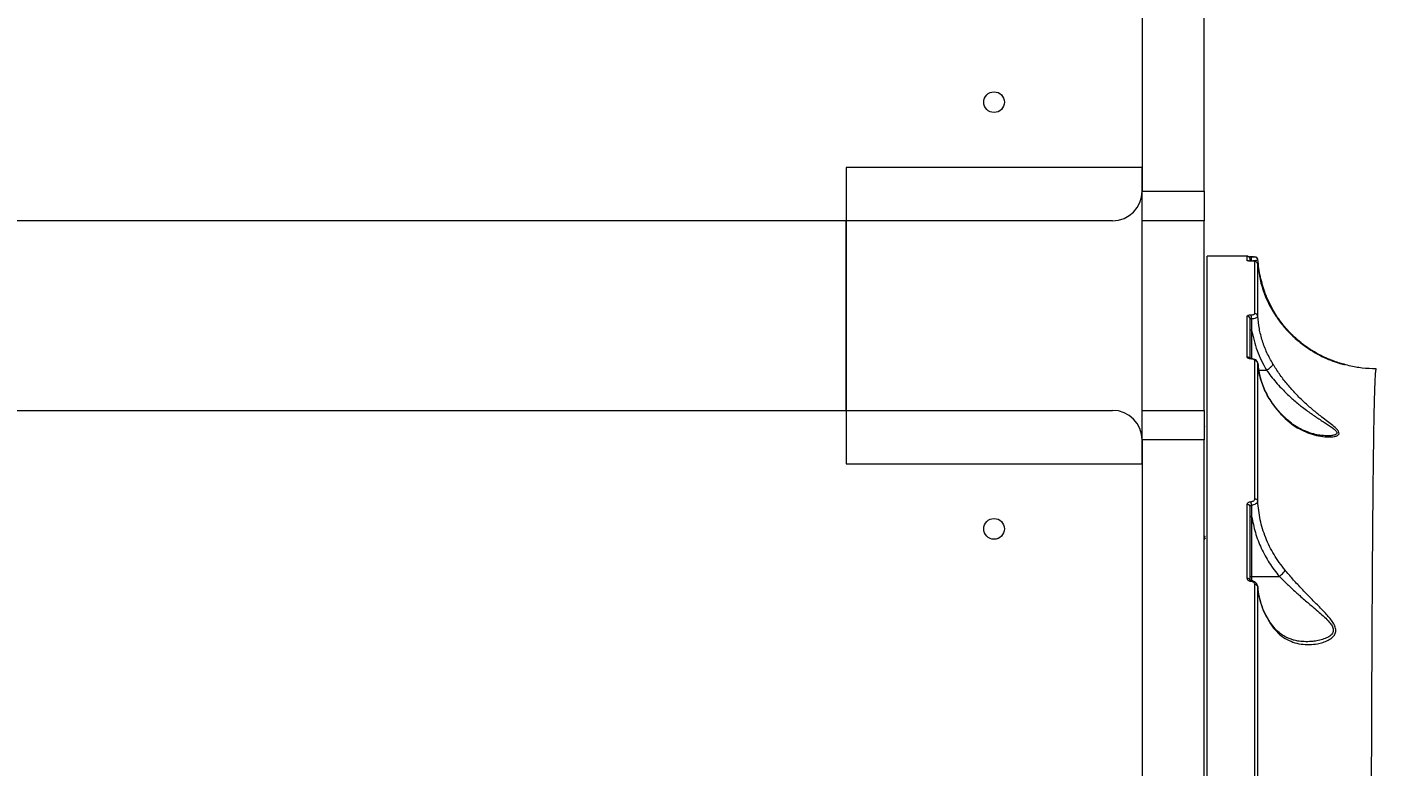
# Model space of a CAD drawing. Header units: millimetres. Extents: x -6234 to 7498, y -6127 to 5103.
# Drawn here: x 2479.4 to 2935, y -1211.9 to -962.1 of the extents above; entities that cross this region are included whole.
import ezdxf

# ---------------------------------------------------------------- set-up
doc = ezdxf.new("R2010")
doc.units = ezdxf.units.MM
for name, color, linetype in [('DIKOM_ОБЪЕКТ', 7, 'Continuous'), ('DIKOM_РАЗМЕР_ЗОНА', 7, 'Continuous'), ('DIKOM_РАЗМЕР_ОБЪЕКТА', 7, 'Continuous')]:
    doc.layers.add(name, color=color, linetype=linetype)
doc.styles.add('style1', font='arial.ttf', dxfattribs={"width": 0.8})
doc.dimstyles.new('1-50', dxfattribs={"dimtxt": 300, "dimasz": 200, "dimexe": 100, "dimexo": 0, "dimgap": 100, "dimtad": 1, "dimtxsty": 'style1', "dimcen": 200, "dimclrd": 7, "dimclre": 7, "dimclrt": 7, "dimadec": 1, "dimazin": 2, "dimtfac": 1, "dimtmove": 0, "dimatfit": 2, "dimfxl": 0, "dimlwd": 25, "dimlwe": 18, "dimarcsym": 0})

# ---------------------------------------------------------------- blocks, each defined once
blk = doc.blocks.new('*D10')
at = {"layer": 'Defpoints', "color": 0, "transparency": 16777216}
for p in [(5627.97, 903.07), (-3229.39, -1461.51), (5627.97, -5097.58)]:
    blk.add_point(p, dxfattribs=at)
at = {"layer": 'DIKOM_РАЗМЕР_ОБЪЕКТА', "color": 7, "lineweight": 18, "transparency": 16777216}
for p, q in [((5627.97, 903.07), (5627.97, -5197.58)), ((-3229.39, -1461.51), (-3229.39, -5197.58))]:
    blk.add_line(p, q, dxfattribs=at)
at = {"layer": 'DIKOM_РАЗМЕР_ОБЪЕКТА', "color": 7, "lineweight": 25, "transparency": 16777216}
blk.add_line((-3029.39, -5097.58), (5427.97, -5097.58), dxfattribs=at)
at = {"layer": 'DIKOM_РАЗМЕР_ОБЪЕКТА', "color": 7, "transparency": 16777216}
for points in [[(-3029.39, -5064.25), (-3029.39, -5130.92), (-3229.39, -5097.58)], [(5427.97, -5064.25), (5427.97, -5130.92), (5627.97, -5097.58)]]:
    blk.add_solid(points, dxfattribs=at)
at = {"layer": 'DIKOM_РАЗМЕР_ОБЪЕКТА', "color": 7, "lineweight": 40, "transparency": 16777216, "insert": (1488.3, -4844.41), "char_height": 300, "attachment_point": 5, "style": 'style1'}
blk.add_mtext('8850', dxfattribs=at)
blk = doc.blocks.new('*D13')
at = {"layer": 'Defpoints', "color": 0, "transparency": 16777216}
for p in [(7498.07, 1778.2), (-5229.39, -1831.36), (7498.07, -6026.74)]:
    blk.add_point(p, dxfattribs=at)
at = {"layer": 'DIKOM_РАЗМЕР_ЗОНА', "color": 7, "lineweight": 18, "transparency": 16777216}
for p, q in [((7498.07, 1778.2), (7498.07, -6126.74)), ((-5229.39, -1831.36), (-5229.39, -6126.74))]:
    blk.add_line(p, q, dxfattribs=at)
at = {"layer": 'DIKOM_РАЗМЕР_ЗОНА', "color": 7, "lineweight": 25, "transparency": 16777216}
blk.add_line((-5029.39, -6026.74), (7298.07, -6026.74), dxfattribs=at)
at = {"layer": 'DIKOM_РАЗМЕР_ЗОНА', "color": 7, "transparency": 16777216}
for points in [[(-5029.39, -5993.4), (-5029.39, -6060.07), (-5229.39, -6026.74)], [(7298.07, -5993.4), (7298.07, -6060.07), (7498.07, -6026.74)]]:
    blk.add_solid(points, dxfattribs=at)
at = {"layer": 'DIKOM_РАЗМЕР_ЗОНА', "color": 7, "transparency": 16777216, "insert": (1560.69, -5773.56), "char_height": 300, "attachment_point": 5, "style": 'style1'}
blk.add_mtext('12750', dxfattribs=at)

msp = doc.modelspace()

# ---------------------------------------------------------------- linework, layer by layer
at = {"layer": 'DIKOM_ОБЪЕКТ', "color": 7, "linetype": 'Continuous', "lineweight": 15}
for p, q in [((2877.011, -1017.506), (2877.011, -219.506)), ((2856.011, -807.506), (2856.011, -1017.506)), ((2856.011, -1009.506), (2756.011, -1009.506)), ((2756.011, -1009.506), (2756.011, -1109.506)), ((2856.011, -1009.506), (2756.011, -1009.506)), ((2756.011, -1009.506), (2756.011, -1109.506)), ((2856.011, -1109.506), (2856.011, -1009.506)), ((2856.011, -1109.506), (2856.011, -1009.506)), ((2856.011, -1017.506), (2877.011, -1017.506)), ((2856.011, -1101.506), (2856.011, -1017.506)), ((2877.011, -1017.506), (2877.011, -1027.506)), ((2846.011, -1027.506), (1166.011, -1027.506)), ((2756.011, -1091.506), (2756.011, -1027.506)), ((2877.011, -1027.506), (2856.011, -1027.506)), ((2877.011, -1091.506), (2877.011, -1027.506)), ((2891.513, -1039.506), (2878.01, -1039.506)), ((2892.974, -1041.157), (2892.863, -1041.153)), ((2895.049, -1040.693), (2895.122, -1040.636)), ((2897.629, -1052.221), (2897.627, -1052.038)), ((2892.939, -1060.564), (2893.011, -1064.415)), ((2893.011, -1064.415), (2893.011, -1074.097)), ((2910.943, -1069.798), (2910.604, -1069.563)), ((2895.077, -1075.632), (2894.989, -1075.391)), ((2895.457, -1077.921), (2898.008, -1077.921)), ((2898.008, -1077.921), (2898.016, -1077.92)), ((2924.063, -1075.979), (2923.783, -1075.896)), ((1166.011, -1091.506), (2846.011, -1091.506)), ((2856.011, -1091.506), (2877.011, -1091.506)), ((2877.011, -1091.506), (2877.011, -1101.506)), ((2877.058, -1096.99), (2877.073, -1096.976)), ((2877.011, -1101.506), (2856.011, -1101.506)), ((2856.011, -1101.506), (2856.011, -1311.506)), ((2877.011, -1311.506), (2877.011, -1101.506)), ((2918.474, -1100.12), (2918.298, -1100.116)), ((2756.011, -1109.506), (2856.011, -1109.506)), ((2756.011, -1109.506), (2856.011, -1109.506)), ((2892.94, -1123.442), (2893.011, -1127.337)), ((2893.011, -1127.337), (2893.011, -1147.538)), ((2893.011, -1147.538), (2892.885, -1147.543)), ((2893.011, -1147.538), (2902.342, -1147.538)), ((2893.011, -1147.538), (2893.011, -1148.941)), ((2895.06, -1150.987), (2894.968, -1150.649))]:
    msp.add_line(p, q, dxfattribs=at)
at = {"layer": 'DIKOM_ОБЪЕКТ', "color": 7, "linetype": 'Continuous', "lineweight": 15, "flags": 128}
for points in [[(2892.511, -1040.623), (2892.491, -1040.428), (2892.485, -1040.399)], [(2893.011, -1064.415), (2892.913, -1064.419), (2892.819, -1064.429), (2892.733, -1064.445), (2892.657, -1064.467), (2892.595, -1064.493), (2892.549, -1064.524), (2892.52, -1064.557), (2892.511, -1064.591)], [(2877.067, -1096.976), (2877.03, -1097.045), (2877.011, -1097.142)], [(2893.011, -1127.337), (2892.913, -1127.341), (2892.819, -1127.351), (2892.733, -1127.367), (2892.657, -1127.389), (2892.595, -1127.415), (2892.549, -1127.446), (2892.52, -1127.479), (2892.511, -1127.513)]]:
    msp.add_lwpolyline(points, dxfattribs=at)
at = {"layer": 'DIKOM_ОБЪЕКТ', "color": 7, "linetype": 'Continuous', "lineweight": 15}
for centre in [(2806.011, -987.506), (2806.011, -1131.506)]:
    msp.add_circle(centre, 3.5, dxfattribs=at)
for centre, radius, start, end in [((2846.011, -1017.506), 10, 270, 0), ((2891.511, -1041.997), 1.002, 64.0961, 89.9318), ((2890.584, -1040.576), 2.394, 349.72528, 22.41899), ((2894.11, -1042.312), 0.998, 4.07895, 90.01136), ((2894.125, -1040.711), 1, 4.29301, 90.05271), ((2891.534, -1060.695), 0.976, 1.42481, 91.12156), ((2888.749, -1060.358), 4.195, 357.1931, 15.02559), ((2894.107, -1059.808), 0.981, 4.9661, 90.88407), ((2891.529, -1074.54), 1.009, 30.25607, 90.72523), ((2892.91, -1074.16), 0.0985, 117.06164, 175.83269), ((2894.116, -1075.734), 0.966, 6.06338, 91.81992), ((2846.011, -1101.506), 10, 0, 90), ((2891.602, -1124.127), 0.915, 6.94792, 95.2127), ((2886.544, -1123.604), 6.398, 1.45425, 11.77404), ((2894.149, -1122.329), 0.929, 10.09499, 94.57316), ((2877.432, -1134.439), 0.425, 113.16151, 172.16265), ((2877.814, -1134.371), 0.804, 180.77133, 226.25209), ((2878.079, -1134.382), 1.032, 171.48468, 203.86928), ((2891.609, -1149.204), 0.949, 21.84887, 95.42477), ((2893.183, -1149.275), 0.39, 137.91241, 179.05805), ((2894.171, -1151.195), 0.913, 13.15982, 96.22389)]:
    msp.add_arc(centre, radius, start, end, dxfattribs=at)
for points, knots in [([(2878.011, -1458.503), (2878.011, -1450.565), (2878.011, -1434.753), (2878.011, -1411.212), (2878.011, -1388.016), (2878.011, -1365.232), (2878.011, -1342.924), (2878.011, -1321.15), (2878.011, -1299.967), (2878.011, -1279.423), (2878.01, -1259.566), (2878.01, -1240.437), (2878.011, -1222.072), (2878.011, -1204.507), (2878.011, -1187.769), (2878.011, -1171.884), (2878.011, -1156.873), (2878.011, -1142.753), (2878.011, -1129.538), (2878.011, -1117.237), (2878.011, -1105.858), (2878.011, -1097.236), (2878.011, -1090.918), (2878.011, -1086.554), (2878.011, -1082.394), (2878.011, -1078.436), (2878.011, -1074.68), (2878.011, -1071.125), (2878.011, -1066.847), (2878.011, -1062.072), (2878.011, -1057.09), (2878.011, -1052.237), (2878.011, -1047.789), (2878.011, -1044.041), (2878.011, -1041.427), (2878.011, -1039.815), (2878.011, -1039.608), (2878.011, -1039.506)], [0, 0, 0, 0, 0.0361719, 0.0720484, 0.1076293, 0.1429149, 0.177905, 0.2125995, 0.2469987, 0.2811024, 0.3149107, 0.3484234, 0.3816405, 0.4145624, 0.4471888, 0.4795196, 0.511555, 0.5432948, 0.5747393, 0.6058882, 0.6367416, 0.6672995, 0.6814813, 0.6955903, 0.7096263, 0.7235901, 0.7374806, 0.7512987, 0.7650438, 0.7900535, 0.8148185, 0.8393391, 0.8723804, 0.9049672, 0.9370993, 0.9687769, 1, 1, 1, 1]), ([(2892.511, -1040.508), (2892.497, -1040.383), (2892.47, -1040.127), (2892.237, -1039.78), (2891.891, -1039.546), (2891.635, -1039.519), (2891.511, -1039.506)], [0, 0, 0, 0, 0.2443372, 0.4998124, 0.7553996, 1, 1, 1, 1]), ([(2891.512, -1040.995), (2891.512, -1040.43), (2891.511, -1039.551), (2891.511, -1039.627), (2891.511, -1039.654)], [0, 0, 0, 0, 0.6428326, 1, 1, 1, 1]), ([(2892.842, -1041.154), (2892.742, -1041.152), (2892.541, -1041.148), (2892.179, -1041.13), (2891.821, -1041.096), (2891.56, -1041.047), (2891.528, -1041.012), (2891.512, -1040.995)], [0, 0, 0, 0, 0.1241062, 0.2515674, 0.5012671, 0.7509978, 1, 1, 1, 1]), ([(2891.994, -1039.652), (2892.083, -1039.654), (2892.303, -1039.66), (2892.613, -1039.662), (2892.797, -1039.663)], [0, 0, 0, 0, 0.4048159, 1, 1, 1, 1]), ([(2892.832, -1039.683), (2892.785, -1039.683), (2892.693, -1039.684), (2892.569, -1039.686), (2892.465, -1039.692), (2892.382, -1039.702), (2892.325, -1039.719), (2892.29, -1039.734), (2892.292, -1039.754), (2892.292, -1039.761)], [0, 0, 0, 0, 0.1701381, 0.3336964, 0.4912538, 0.6433024, 0.7910028, 0.9355493, 1, 1, 1, 1]), ([(2892.511, -1041.145), (2892.511, -1040.967), (2892.511, -1040.532), (2892.511, -1040.613), (2892.511, -1040.66)], [0, 0, 0, 0, 0.408879, 1, 1, 1, 1]), ([(2892.511, -1040.623), (2892.516, -1040.667), (2892.527, -1040.752), (2892.614, -1040.869), (2892.73, -1040.947), (2892.846, -1040.989), (2892.909, -1040.999), (2892.94, -1041.004)], [0, 0, 0, 0, 0.2828355, 0.5500485, 0.7894231, 0.8978916, 1, 1, 1, 1]), ([(2892.863, -1041.153), (2892.753, -1041.151), (2892.621, -1041.148), (2892.526, -1041.145), (2892.511, -1041.145)], [0, 0, 0, 0, 0.8365864, 1, 1, 1, 1]), ([(2892.797, -1039.663), (2892.983, -1039.665), (2893.356, -1039.667), (2893.784, -1039.678), (2894.069, -1039.693), (2894.106, -1039.705), (2894.124, -1039.711)], [0, 0, 0, 0, 0.2496559, 0.4995698, 0.7495463, 1, 1, 1, 1]), ([(2895.087, -1040.693), (2895.085, -1040.656), (2895.081, -1040.582), (2895.045, -1040.435), (2894.959, -1040.264), (2894.799, -1040.098), (2894.475, -1039.903), (2894.002, -1039.785), (2893.385, -1039.712), (2893.021, -1039.693), (2892.832, -1039.683)], [0, 0, 0, 0, 0.0350127, 0.0711375, 0.1515894, 0.2486286, 0.3650292, 0.6514416, 0.8192404, 1, 1, 1, 1]), ([(2894.11, -1041.314), (2894.095, -1041.296), (2894.066, -1041.26), (2893.819, -1041.21), (2893.476, -1041.177), (2893.13, -1041.16), (2892.937, -1041.156), (2892.842, -1041.154)], [0, 0, 0, 0, 0.2488735, 0.4987086, 0.7484158, 0.8752558, 1, 1, 1, 1]), ([(2892.94, -1041.004), (2893.248, -1040.987), (2893.86, -1040.955), (2894.563, -1040.861), (2894.981, -1040.768), (2895.032, -1040.712), (2895.049, -1040.693)], [0, 0, 0, 0, 0.2917376, 0.5784348, 0.8607045, 1, 1, 1, 1]), ([(2894.092, -1058.827), (2894.093, -1056.668), (2894.096, -1052.381), (2894.1, -1047.494), (2894.105, -1043.66), (2894.108, -1042.092), (2894.11, -1041.314)], [0, 0, 0, 0, 0.2555163, 0.507356, 0.7555174, 1, 1, 1, 1]), ([(2895.085, -1059.723), (2895.086, -1057.609), (2895.089, -1053.388), (2895.094, -1048.519), (2895.1, -1044.633), (2895.104, -1043.039), (2895.106, -1042.241)], [0, 0, 0, 0, 0.25034839, 0.49999729, 0.74964762, 1, 1, 1, 1]), ([(2895.106, -1042.241), (2895.306, -1043.941), (2895.705, -1047.327), (2897.248, -1052.299), (2899.29, -1056.708), (2901.695, -1060.546), (2904.279, -1063.823), (2907.246, -1066.913), (2909.577, -1068.747), (2910.746, -1069.667)], [0, 0, 0, 0, 0.1674713, 0.3335879, 0.5002144, 0.6258407, 0.7503799, 0.8748303, 1, 1, 1, 1]), ([(2897.627, -1052.038), (2897.006, -1050.178), (2895.762, -1046.456), (2895.336, -1042.577), (2895.122, -1040.636)], [0, 0, 0, 0, 0.4994804, 1, 1, 1, 1]), ([(2923.599, -1075.844), (2923.563, -1075.834), (2923.177, -1075.723), (2921.845, -1075.31), (2919.991, -1074.636), (2917.659, -1073.655), (2914.964, -1072.299), (2911.942, -1070.432), (2908.995, -1068.209), (2906.177, -1065.619), (2903.54, -1062.647), (2901.175, -1059.325), (2899.121, -1055.71), (2898.126, -1053.264), (2897.627, -1052.038)], [0, 0, 0, 0, 0.00713008, 0.07571261, 0.14319559, 0.20993351, 0.30981712, 0.40947016, 0.50801784, 0.60676201, 0.70497936, 0.80309878, 0.90124735, 1, 1, 1, 1]), ([(2923.447, -1075.797), (2923.293, -1075.752), (2922.833, -1075.619), (2921.55, -1075.207), (2919.969, -1074.638), (2918.446, -1074.02), (2917.259, -1073.5), (2916.194, -1072.988), (2915.015, -1072.363), (2913.706, -1071.593), (2912.36, -1070.713), (2910.825, -1069.626), (2909.202, -1068.355), (2907.294, -1066.689), (2905.374, -1064.772), (2903.327, -1062.382), (2901.251, -1059.503), (2899.581, -1056.597), (2898.383, -1054.08), (2897.888, -1052.81), (2897.655, -1052.212)], [0, 0, 0, 0, 0.024049, 0.0717752, 0.1393126, 0.187781, 0.2196207, 0.2528321, 0.2920788, 0.3374813, 0.3867449, 0.4332582, 0.4982088, 0.5576258, 0.6342111, 0.707315, 0.7941747, 0.8947046, 0.9504208, 1, 1, 1, 1]), ([(2891.515, -1059.718), (2891.534, -1059.664), (2891.572, -1059.554), (2891.859, -1059.414), (2892.278, -1059.308), (2892.626, -1059.283), (2892.8, -1059.271)], [0, 0, 0, 0, 0.2503754, 0.5000604, 0.7500201, 1, 1, 1, 1]), ([(2891.517, -1073.531), (2891.516, -1070.997), (2891.516, -1065.961), (2891.516, -1061.791), (2891.515, -1059.718)], [0, 0, 0, 0, 0.5032002, 1, 1, 1, 1]), ([(2892.511, -1060.67), (2892.517, -1060.657), (2892.529, -1060.629), (2892.625, -1060.595), (2892.765, -1060.571), (2892.881, -1060.566), (2892.939, -1060.564)], [0, 0, 0, 0, 0.2510216, 0.5011194, 0.7508921, 1, 1, 1, 1]), ([(2892.511, -1074.024), (2892.511, -1071.66), (2892.511, -1066.785), (2892.511, -1062.749), (2892.511, -1060.67)], [0, 0, 0, 0, 0.4850218, 1, 1, 1, 1]), ([(2892.8, -1059.271), (2892.975, -1059.258), (2893.325, -1059.233), (2893.746, -1059.128), (2894.035, -1058.988), (2894.073, -1058.88), (2894.092, -1058.827)], [0, 0, 0, 0, 0.2500049, 0.4999524, 0.7496506, 1, 1, 1, 1]), ([(2892.939, -1060.564), (2893.23, -1060.535), (2893.811, -1060.476), (2894.51, -1060.273), (2894.992, -1060.012), (2895.054, -1059.819), (2895.085, -1059.723)], [0, 0, 0, 0, 0.2500046, 0.4998649, 0.7497351, 1, 1, 1, 1]), ([(2900.189, -1075.876), (2899.489, -1074.623), (2898.083, -1072.108), (2896.582, -1068.085), (2895.505, -1063.946), (2895.225, -1061.13), (2895.085, -1059.723)], [0, 0, 0, 0, 0.2494186, 0.5009155, 0.750584, 1, 1, 1, 1]), ([(2893.011, -1064.415), (2893.516, -1066.765), (2894.53, -1071.479), (2896.847, -1075.77), (2898.008, -1077.921)], [0, 0, 0, 0, 0.4985826, 1, 1, 1, 1]), ([(2910.746, -1069.667), (2911.741, -1070.357), (2913.729, -1071.735), (2916.767, -1073.349), (2919.771, -1074.659), (2922.158, -1075.471), (2923.736, -1075.92), (2924.392, -1076.084), (2924.491, -1076.101), (2924.315, -1076.05), (2923.876, -1075.924), (2923.599, -1075.844)], [0, 0, 0, 0, 0.1653952, 0.3303393, 0.4963416, 0.6649671, 0.7504196, 0.837322, 0.8810744, 0.9250256, 1, 1, 1, 1]), ([(2892.812, -1074.153), (2892.633, -1074.134), (2892.275, -1074.095), (2891.853, -1073.943), (2891.57, -1073.749), (2891.534, -1073.604), (2891.517, -1073.531)], [0, 0, 0, 0, 0.2500022, 0.4999021, 0.7498428, 1, 1, 1, 1]), ([(2892.866, -1074.073), (2892.816, -1074.069), (2892.713, -1074.06), (2892.58, -1074.039), (2892.472, -1074.017), (2892.402, -1074.001), (2892.392, -1074.008), (2892.387, -1074.011)], [0, 0, 0, 0, 0.1815393, 0.3750506, 0.5821818, 0.8020272, 1, 1, 1, 1]), ([(2894.085, -1074.769), (2894.068, -1074.697), (2894.033, -1074.552), (2893.756, -1074.359), (2893.34, -1074.21), (2892.988, -1074.172), (2892.812, -1074.153)], [0, 0, 0, 0, 0.2501495, 0.5000434, 0.7499013, 1, 1, 1, 1]), ([(2895.031, -1075.399), (2894.967, -1075.229), (2894.828, -1074.863), (2894.346, -1074.463), (2893.683, -1074.168), (2893.145, -1074.105), (2892.866, -1074.073)], [0, 0, 0, 0, 0.208026, 0.4481719, 0.7136732, 1, 1, 1, 1]), ([(2894.075, -1121.403), (2894.076, -1117.685), (2894.077, -1110.294), (2894.079, -1100.169), (2894.081, -1090.849), (2894.083, -1082.319), (2894.085, -1077.275), (2894.085, -1074.769)], [0, 0, 0, 0, 0.2049311, 0.4073953, 0.6073967, 0.8049299, 1, 1, 1, 1]), ([(2904.279, -1094.054), (2902.957, -1092.665), (2900.309, -1089.886), (2897.535, -1085.194), (2895.619, -1080.279), (2895.216, -1076.898), (2895.015, -1075.208)], [0, 0, 0, 0, 0.250824, 0.5019492, 0.7510157, 1, 1, 1, 1]), ([(2895.064, -1122.166), (2895.065, -1117.648), (2895.067, -1108.626), (2895.07, -1096.488), (2895.073, -1085.317), (2895.075, -1078.863), (2895.077, -1075.632)], [0, 0, 0, 0, 0.2505291, 0.5002694, 0.7498355, 1, 1, 1, 1]), ([(2895.077, -1075.632), (2895.295, -1077.313), (2895.732, -1080.674), (2897.672, -1085.544), (2900.445, -1090.181), (2903.068, -1092.924), (2904.377, -1094.293)], [0, 0, 0, 0, 0.2493529, 0.4986025, 0.7495964, 1, 1, 1, 1]), ([(2898.016, -1077.92), (2898.207, -1077.813), (2898.663, -1077.557), (2899.231, -1077.142), (2899.675, -1076.745), (2899.967, -1076.418), (2900.162, -1076.11), (2900.18, -1075.954), (2900.189, -1075.876)], [0, 0, 0, 0, 0.1653387, 0.3947727, 0.5333329, 0.6839082, 0.8415141, 1, 1, 1, 1]), ([(2898.016, -1077.92), (2898.513, -1078.614), (2899.513, -1080.008), (2901.213, -1082.07), (2902.856, -1083.88), (2904.427, -1085.472), (2905.85, -1086.82), (2907.344, -1088.148), (2908.792, -1089.36), (2910.334, -1090.578), (2911.859, -1091.723), (2913.447, -1092.851), (2914.972, -1093.892), (2916.485, -1094.89), (2917.964, -1095.849), (2919.371, -1096.772), (2920.442, -1097.526), (2921.133, -1098.107), (2921.536, -1098.533), (2921.763, -1098.926), (2921.772, -1099.275), (2921.56, -1099.562), (2921.177, -1099.776), (2920.661, -1099.936), (2919.871, -1100.073), (2919.123, -1100.141), (2918.559, -1100.123), (2918.474, -1100.12)], [0, 0, 0, 0, 0.0623057, 0.1251884, 0.1892881, 0.2348473, 0.2832576, 0.3284184, 0.3777925, 0.4194609, 0.4717254, 0.5185958, 0.5655616, 0.6127567, 0.6601537, 0.7075062, 0.7547814, 0.7797479, 0.8021682, 0.8263529, 0.8496978, 0.8724824, 0.8972204, 0.9195469, 0.9445167, 0.9917133, 1, 1, 1, 1]), ([(2904.377, -1094.293), (2905.249, -1095.05), (2906.997, -1096.565), (2909.818, -1098.199), (2912.713, -1099.418), (2915.645, -1100.198), (2918.528, -1100.554), (2920.755, -1100.448), (2922.102, -1100.012), (2922.649, -1099.434), (2922.424, -1098.606), (2921.478, -1097.555), (2919.997, -1096.329), (2918.164, -1094.921), (2915.927, -1093.192), (2913.315, -1091.067), (2910.39, -1088.448), (2907.542, -1085.595), (2904.837, -1082.512), (2902.316, -1079.24), (2900.897, -1076.996), (2900.189, -1075.876)], [0, 0, 0, 0, 0.06128, 0.1228455, 0.184223, 0.2462558, 0.3089209, 0.3722212, 0.4044578, 0.4370772, 0.4698361, 0.5023532, 0.5451108, 0.5875205, 0.629568, 0.6917516, 0.7536705, 0.8157417, 0.8771052, 0.9386806, 1, 1, 1, 1]), ([(2935.013, -1077.506), (2933.451, -1077.449), (2930.415, -1077.339), (2926.594, -1076.699), (2924.398, -1076.034), (2923.613, -1075.796)], [0, 0, 0, 0, 0.4052752, 0.7875348, 1, 1, 1, 1]), ([(2935.012, -1077.523), (2935.01, -1077.517), (2934.97, -1077.429), (2934.896, -1077.751), (2934.794, -1078.526), (2934.698, -1079.86), (2934.606, -1081.666), (2934.516, -1083.997), (2934.43, -1086.861), (2934.346, -1090.269), (2934.27, -1093.981), (2934.202, -1097.891), (2934.14, -1101.905), (2934.08, -1106.307), (2934.022, -1111.1), (2933.965, -1116.291), (2933.911, -1121.883), (2933.847, -1129.103), (2933.776, -1138.283), (2933.699, -1149.812), (2933.627, -1162.407), (2933.569, -1174.082), (2933.523, -1184.402), (2933.488, -1193.025), (2933.454, -1201.991), (2933.422, -1211.294), (2933.392, -1220.933), (2933.363, -1230.901), (2933.332, -1242.276), (2933.3, -1255.157), (2933.269, -1269.645), (2933.24, -1284.617), (2933.213, -1300.053), (2933.188, -1317.075), (2933.164, -1335.735), (2933.143, -1356.064), (2933.125, -1376.813), (2933.117, -1390.893), (2933.113, -1397.951)], [0, 0, 0, 0, 0.0018908, 0.0283572, 0.0550229, 0.0805312, 0.1062916, 0.1323041, 0.1585685, 0.1850848, 0.211853, 0.2337724, 0.2558873, 0.2781979, 0.3007044, 0.3234063, 0.346304, 0.3693976, 0.4068356, 0.4447972, 0.4832818, 0.5222901, 0.5448176, 0.5675165, 0.5903862, 0.6134269, 0.6366388, 0.660022, 0.6835767, 0.7147226, 0.7461024, 0.7777161, 0.8095637, 0.8416454, 0.8809143, 0.9203962, 0.9600914, 1, 1, 1, 1]), ([(2904.377, -1094.293), (2904.345, -1094.196), (2904.302, -1094.064), (2904.199, -1093.99), (2904.172, -1093.97)], [0, 0, 0, 0, 0.7363486, 1, 1, 1, 1]), ([(2918.451, -1100.129), (2917.635, -1100.084), (2916.165, -1100.004), (2914.176, -1099.557), (2912.723, -1099.12), (2911.493, -1098.671), (2910.159, -1098.103), (2908.433, -1097.209), (2906.342, -1095.887), (2904.925, -1094.605), (2904.183, -1093.934)], [0, 0, 0, 0, 0.173147, 0.311834, 0.4130921, 0.4801979, 0.5635383, 0.6809002, 0.8330575, 1, 1, 1, 1]), ([(2891.519, -1123.216), (2891.537, -1123.106), (2891.572, -1122.887), (2891.854, -1122.6), (2892.273, -1122.378), (2892.629, -1122.325), (2892.807, -1122.299)], [0, 0, 0, 0, 0.2503723, 0.5003036, 0.7501666, 1, 1, 1, 1]), ([(2891.52, -1148.259), (2891.52, -1143.882), (2891.519, -1135.178), (2891.519, -1127.188), (2891.519, -1123.216)], [0, 0, 0, 0, 0.502923, 1, 1, 1, 1]), ([(2892.511, -1124.016), (2892.516, -1123.948), (2892.527, -1123.814), (2892.617, -1123.634), (2892.735, -1123.519), (2892.849, -1123.461), (2892.91, -1123.448), (2892.94, -1123.442)], [0, 0, 0, 0, 0.27537043, 0.53689085, 0.77752829, 0.89060013, 1, 1, 1, 1]), ([(2892.511, -1148.79), (2892.511, -1144.52), (2892.511, -1135.908), (2892.511, -1128.002), (2892.511, -1124.016)], [0, 0, 0, 0, 0.4958753, 1, 1, 1, 1]), ([(2892.807, -1122.299), (2892.983, -1122.273), (2893.333, -1122.221), (2893.746, -1122.005), (2894.023, -1121.724), (2894.058, -1121.51), (2894.075, -1121.403)], [0, 0, 0, 0, 0.2498108, 0.4997131, 0.7495551, 1, 1, 1, 1]), ([(2892.94, -1123.442), (2893.231, -1123.399), (2893.813, -1123.315), (2894.504, -1123.004), (2894.971, -1122.609), (2895.033, -1122.314), (2895.064, -1122.166)], [0, 0, 0, 0, 0.2524371, 0.5035692, 0.7525213, 1, 1, 1, 1]), ([(2904.279, -1145.408), (2902.978, -1143.707), (2900.376, -1140.302), (2897.618, -1134.537), (2895.692, -1128.466), (2895.273, -1124.266), (2895.064, -1122.166)], [0, 0, 0, 0, 0.2491399, 0.4984914, 0.7492508, 1, 1, 1, 1]), ([(2893.011, -1127.337), (2893.376, -1129.166), (2894.106, -1132.826), (2896.159, -1138.068), (2898.826, -1143.058), (2901.169, -1146.042), (2902.342, -1147.538)], [0, 0, 0, 0, 0.2504663, 0.5013099, 0.7501795, 1, 1, 1, 1]), ([(2877.283, -1134.046), (2877.259, -1134.056), (2877.152, -1134.106), (2877.1, -1134.175), (2877.058, -1134.229)], [0, 0, 0, 0, 0.21516103, 1, 1, 1, 1]), ([(2892.511, -1147.71), (2892.516, -1147.691), (2892.526, -1147.653), (2892.609, -1147.602), (2892.729, -1147.562), (2892.833, -1147.55), (2892.885, -1147.543)], [0, 0, 0, 0, 0.2499789, 0.4999302, 0.7499732, 1, 1, 1, 1]), ([(2899.92, -1164.355), (2900.595, -1165.197), (2901.946, -1166.882), (2904.356, -1168.609), (2906.945, -1169.799), (2909.675, -1170.449), (2912.48, -1170.626), (2914.985, -1170.378), (2917.126, -1169.854), (2918.87, -1169.162), (2920.282, -1168.253), (2921.219, -1167.125), (2921.556, -1165.831), (2921.204, -1164.357), (2920.064, -1162.391), (2917.991, -1160.002), (2915.234, -1157.181), (2912.398, -1154.324), (2909.584, -1151.404), (2906.834, -1148.419), (2905.127, -1146.408), (2904.279, -1145.408)], [0, 0, 0, 0, 0.0610322, 0.1220802, 0.1834449, 0.2449822, 0.3064461, 0.3686884, 0.4105339, 0.4525425, 0.4951701, 0.5273535, 0.5602206, 0.5930372, 0.6254824, 0.6893724, 0.7525676, 0.8147274, 0.8766662, 0.9386834, 1, 1, 1, 1]), ([(2902.342, -1147.538), (2902.347, -1147.537), (2902.356, -1147.537), (2902.364, -1147.533), (2902.368, -1147.531)], [0, 0, 0, 0, 0.5431141, 1, 1, 1, 1]), ([(2902.368, -1147.531), (2902.517, -1147.415), (2902.87, -1147.14), (2903.442, -1146.607), (2903.892, -1146.088), (2904.169, -1145.674), (2904.242, -1145.498), (2904.279, -1145.408)], [0, 0, 0, 0, 0.16706836, 0.39534978, 0.68013467, 0.83808346, 1, 1, 1, 1]), ([(2902.368, -1147.531), (2902.799, -1147.97), (2903.687, -1148.875), (2905.054, -1150.206), (2906.485, -1151.555), (2907.872, -1152.824), (2909.35, -1154.137), (2910.811, -1155.41), (2912.331, -1156.709), (2914, -1158.124), (2915.778, -1159.638), (2917.629, -1161.284), (2918.94, -1162.592), (2919.745, -1163.597), (2920.322, -1164.479), (2920.642, -1165.373), (2920.561, -1166.202), (2920.32, -1166.754), (2919.925, -1167.246), (2919.159, -1167.893), (2917.838, -1168.553), (2915.993, -1169.11), (2914.21, -1169.421), (2912.657, -1169.57), (2911.763, -1169.577), (2911.362, -1169.581)], [0, 0, 0, 0, 0.0444241, 0.0916117, 0.1354157, 0.1832957, 0.2237778, 0.2743852, 0.3197971, 0.3652816, 0.4303659, 0.4884403, 0.5485751, 0.5725962, 0.5943555, 0.6401622, 0.6627556, 0.6862996, 0.7083409, 0.7326389, 0.793213, 0.8546091, 0.9166729, 0.9626763, 1, 1, 1, 1]), ([(2892.793, -1149.269), (2892.62, -1149.237), (2892.274, -1149.173), (2891.859, -1148.932), (2891.575, -1148.618), (2891.538, -1148.379), (2891.52, -1148.259)], [0, 0, 0, 0, 0.2503025, 0.5000262, 0.7500281, 1, 1, 1, 1]), ([(2892.893, -1149.014), (2892.845, -1149.007), (2892.75, -1148.993), (2892.608, -1148.95), (2892.503, -1148.897), (2892.47, -1148.86), (2892.48, -1148.863), (2892.482, -1148.863)], [0, 0, 0, 0, 0.1797102, 0.3472838, 0.6517664, 0.926887, 1, 1, 1, 1]), ([(2894.072, -1150.287), (2894.053, -1150.166), (2894.016, -1149.924), (2893.73, -1149.608), (2893.314, -1149.365), (2892.967, -1149.301), (2892.793, -1149.269)], [0, 0, 0, 0, 0.2499899, 0.4999884, 0.7497019, 1, 1, 1, 1]), ([(2895.013, -1150.667), (2894.95, -1150.475), (2894.817, -1150.07), (2894.349, -1149.566), (2893.695, -1149.166), (2893.166, -1149.066), (2892.893, -1149.014)], [0, 0, 0, 0, 0.220598, 0.4634128, 0.724063, 1, 1, 1, 1]), ([(2894.067, -1216.934), (2894.067, -1210.841), (2894.068, -1198.728), (2894.069, -1181.612), (2894.07, -1165.364), (2894.071, -1155.293), (2894.072, -1150.287)], [0, 0, 0, 0, 0.2544895, 0.5059871, 0.7544892, 1, 1, 1, 1]), ([(2899.825, -1163.871), (2899.136, -1162.822), (2897.758, -1160.725), (2896.321, -1157.38), (2895.326, -1153.956), (2895.108, -1151.634), (2895, -1150.477)], [0, 0, 0, 0, 0.2512627, 0.5020228, 0.7519614, 1, 1, 1, 1]), ([(2895.053, -1217.485), (2895.054, -1211.504), (2895.055, -1199.558), (2895.056, -1182.575), (2895.058, -1166.255), (2895.059, -1156.081), (2895.06, -1150.987)], [0, 0, 0, 0, 0.2503498, 0.4999987, 0.7496484, 1, 1, 1, 1]), ([(2895.06, -1150.987), (2895.182, -1152.143), (2895.426, -1154.463), (2896.437, -1157.879), (2897.876, -1161.216), (2899.239, -1163.308), (2899.92, -1164.355)], [0, 0, 0, 0, 0.2482938, 0.4983999, 0.7490522, 1, 1, 1, 1]), ([(2899.92, -1164.355), (2899.916, -1164.221), (2899.91, -1164.01), (2899.798, -1163.862), (2899.757, -1163.808)], [0, 0, 0, 0, 0.6362771, 1, 1, 1, 1]), ([(2911.36, -1169.588), (2910.587, -1169.557), (2909.232, -1169.503), (2907.59, -1169.16), (2906.468, -1168.825), (2905.511, -1168.465), (2904.411, -1167.961), (2902.986, -1167.1), (2901.339, -1165.79), (2900.314, -1164.46), (2899.778, -1163.763)], [0, 0, 0, 0, 0.1730457, 0.3030499, 0.3903825, 0.4507025, 0.5408786, 0.6653597, 0.8248865, 1, 1, 1, 1])]:
    msp.add_open_spline(points, degree=3, knots=knots, dxfattribs=at)

# ---------------------------------------------------------------- dimensions: what is measured, and where the dimension line sits
at = {"layer": 'DIKOM_РАЗМЕР_ЗОНА'}
dim = msp.add_linear_dim(base=(7498.074, -6026.735), p1=(-5229.391, -1831.362), p2=(7498.074, 1778.201), text='12750', dimstyle='1-50', dxfattribs=at)
dim.commit()
dim.dimension.update_dxf_attribs({"geometry": '*D13', "text_midpoint": (1560.691, -6026.735), "dimtype": 160})
at = {"layer": 'DIKOM_РАЗМЕР_ОБЪЕКТА', "lineweight": 40}
dim = msp.add_linear_dim(base=(5627.969, -5097.582), p1=(-3229.391, -1461.506), p2=(5627.969, 903.069), text='8850', dimstyle='1-50', dxfattribs=at)
dim.commit()
dim.dimension.update_dxf_attribs({"geometry": '*D10', "text_midpoint": (1488.304, -5097.582), "dimtype": 160})

doc.saveas('drawing.dxf')
